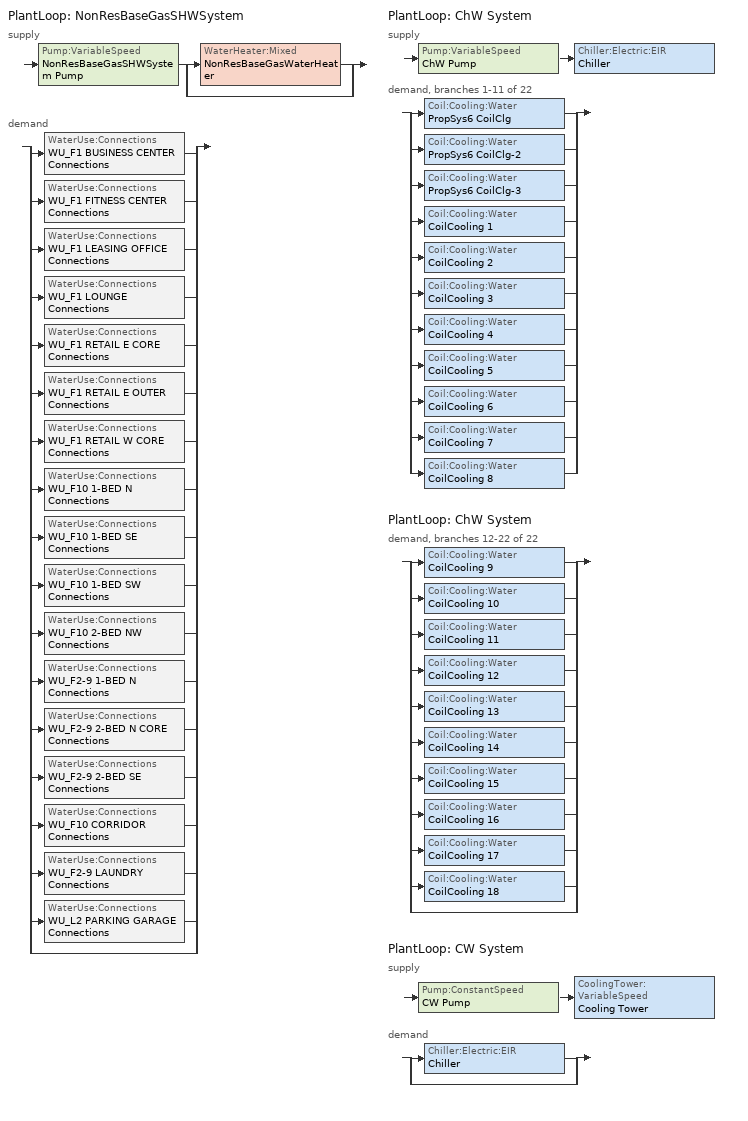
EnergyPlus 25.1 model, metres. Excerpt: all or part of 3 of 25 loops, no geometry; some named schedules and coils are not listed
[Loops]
PlantLoop 'NonResBaseGasSHWSystem'
 supply: Pump:VariableSpeed 'NonResBaseGasSHWSystem Pump' > split
  | WaterHeater:Mixed 'NonResBaseGasWaterHeater'
  | bypass
 demand: split
  | WaterUse:Connections 'WU_F1 BUSINESS CENTER Connections'
  | WaterUse:Connections 'WU_F1 FITNESS CENTER Connections'
  | WaterUse:Connections 'WU_F1 LEASING OFFICE Connections'
  | WaterUse:Connections 'WU_F1 LOUNGE Connections'
  | WaterUse:Connections 'WU_F1 RETAIL E CORE Connections'
  | WaterUse:Connections 'WU_F1 RETAIL E OUTER Connections'
  | WaterUse:Connections 'WU_F1 RETAIL W CORE Connections'
  | WaterUse:Connections 'WU_F10 1-BED N Connections'
  | WaterUse:Connections 'WU_F10 1-BED SE Connections'
  | WaterUse:Connections 'WU_F10 1-BED SW Connections'
  | WaterUse:Connections 'WU_F10 2-BED NW Connections'
  | WaterUse:Connections 'WU_F2-9 1-BED N Connections'
  | WaterUse:Connections 'WU_F2-9 2-BED N CORE Connections'
  | WaterUse:Connections 'WU_F2-9 2-BED SE Connections'
  | WaterUse:Connections 'WU_F10 CORRIDOR Connections'
  | WaterUse:Connections 'WU_F2-9 LAUNDRY Connections'
  | WaterUse:Connections 'WU_L2 PARKING GARAGE Connections'
  | bypass
PlantLoop 'ChW System'
 supply: Pump:VariableSpeed 'ChW Pump' > Chiller:Electric:EIR 'Chiller'
 demand, branches 1-11 of 22: split
  | Coil:Cooling:Water 'PropSys6 CoilClg'
  | Coil:Cooling:Water 'PropSys6 CoilClg-2'
  | Coil:Cooling:Water 'PropSys6 CoilClg-3'
  | Coil:Cooling:Water 'CoilCooling 1'
  | Coil:Cooling:Water 'CoilCooling 2'
  | Coil:Cooling:Water 'CoilCooling 3'
  | Coil:Cooling:Water 'CoilCooling 4'
  | Coil:Cooling:Water 'CoilCooling 5'
  | Coil:Cooling:Water 'CoilCooling 6'
  | Coil:Cooling:Water 'CoilCooling 7'
  | Coil:Cooling:Water 'CoilCooling 8'
PlantLoop 'ChW System'
 demand, branches 12-22 of 22: split
  | Coil:Cooling:Water 'CoilCooling 9'
  | Coil:Cooling:Water 'CoilCooling 10'
  | Coil:Cooling:Water 'CoilCooling 11'
  | Coil:Cooling:Water 'CoilCooling 12'
  | Coil:Cooling:Water 'CoilCooling 13'
  | Coil:Cooling:Water 'CoilCooling 14'
  | Coil:Cooling:Water 'CoilCooling 15'
  | Coil:Cooling:Water 'CoilCooling 16'
  | Coil:Cooling:Water 'CoilCooling 17'
  | Coil:Cooling:Water 'CoilCooling 18'
  | bypass
PlantLoop 'CW System'
 supply: Pump:ConstantSpeed 'CW Pump' > CoolingTower:VariableSpeed 'Cooling Tower'
 demand: split
  | Chiller:Electric:EIR 'Chiller'
  | bypass
[Sizing:Plant] Sizing Option=NonCoincident; Zone Timesteps in Averaging Window=1
Name | Loop Type | Design Loop Exit Temperature {C} | Loop Design Temperature Difference {deltaC} | Coincident Sizing Factor Mode
NonResBaseGasSHWSystem | Heating | 57.2222 | 44.4444
ChW System | Cooling | 6.66667 | 6.66667 | None
CW System | Condenser | 27.6667 | 5.55556 | None
[Pump:VariableSpeed] Design Maximum Flow Rate {m3/s}=Autosize; Design Power Consumption {W}=Autosize; Fraction of Motor Inefficiencies to Fluid Stream=0; Design Minimum Flow Rate {m3/s}=0; Design Power Sizing Method=PowerPerFlowPerPressure; Design Electric Power per Unit Flow Rate {W/(m3/s)}=348701.1; Design Shaft Power per Unit Flow Rate per Unit Head {W/((m3/s)-Pa)}=1.28205
Name | Design Pump Head {Pa} | Motor Efficiency | Coefficient 1 of the Part Load Performance Curve | Coefficient 2 of the Part Load Performance Curve | Coefficient 3 of the Part Load Performance Curve | Coefficient 4 of the Part Load Performance Curve | Pump Control Type | Design Minimum Flow Rate Fraction | Skin Loss Radiative Fraction
NonResBaseGasSHWSystem Pump | 179352 | 0.9 | 0 | 1 | 0 | 0 | Continuous | 0
ChW Pump | 123549 | 0.855 | 0.0273 | -0.1317 | 0.6642 | 0.4445 | Intermittent | 0.1 | 0.5
[WaterHeater:Mixed]
NonResBaseGasWaterHeater: Tank Volume {m3}=0.151416; Setpoint Temperature Schedule=SHWSystemSetpointTemp130; Deadband Temperature Difference {deltaC}=2; Maximum Temperature Limit {C}=82; Heater Control Type=Cycle; Heater Maximum Capacity {W}=10861.7; Heater Minimum Capacity {W}=0; Heater Ignition Minimum Flow Rate {m3/s}=0; Heater Ignition Delay {s}=0; Heater Fuel Type=NaturalGas; Heater Thermal Efficiency=0.8; Off Cycle Parasitic Fuel Consumption Rate {W}=0; Off Cycle Parasitic Heat Fraction to Tank=0; On Cycle Parasitic Fuel Consumption Rate {W}=0; On Cycle Parasitic Heat Fraction to Tank=0; Ambient Temperature Indicator=Schedule; Ambient Temperature Schedule=WaterHeaterAmbientTemp; Off Cycle Loss Coefficient to Ambient Temperature {W/K}=6.4121; Off Cycle Loss Fraction to Zone=1; On Cycle Loss Coefficient to Ambient Temperature {W/K}=6.4121; On Cycle Loss Fraction to Zone=1; Use Side Effectiveness=1; Source Side Effectiveness=1; Use Side Design Flow Rate {m3/s}=autosize; Source Side Design Flow Rate {m3/s}=autosize; Indirect Water Heating Recovery Time {hr}=1.5; Source Side Flow Control Mode=IndirectHeatPrimarySetpoint
[PlantLoop] Fluid Type=Water; Maximum Loop Temperature {C}=100; Minimum Loop Temperature {C}=0; Maximum Loop Flow Rate {m3/s}=Autosize; Minimum Loop Flow Rate {m3/s}=0; Plant Loop Volume {m3}=Autocalculate; Load Distribution Scheme=Optimal; Plant Loop Demand Calculation Scheme=SingleSetpoint
Name | Plant Equipment Operation Scheme | Common Pipe Simulation | Pressure Simulation Type | Loop Circulation Time {minutes}
NonResBaseGasSHWSystem | NonResBaseGasSHWSystem Operation Schemes | None | None | 2
ChW System | ChW System Operation Schemes
CW System | CW System Operation Schemes
[PlantEquipmentList]
NonResBaseGasSHWSystem Equipment List: NonResBaseGasWaterHeater
ChW System Cooling Equipment List: Chiller
CW System Cooling Equipment List: Cooling Tower
[PlantEquipmentOperation:HeatingLoad]
NonResBaseGasSHWSystem Heating Operation Scheme: Load Range 1 Lower Limit {W}=0; Load Range 1 Upper Limit {W}=1000000000; Range 1 Equipment List=NonResBaseGasSHWSystem Equipment List
[PlantEquipmentOperationSchemes] Control Scheme 1 Schedule=Always On Discrete
Name | Control Scheme 1
NonResBaseGasSHWSystem Operation Schemes | NonResBaseGasSHWSystem Heating Operation Scheme
ChW System Operation Schemes | ChW System Cooling Operation Scheme
CW System Operation Schemes | CW System Cooling Operation Scheme
[SetpointManager:Scheduled] Control Variable=Temperature
Name | Schedule | Setpoint Node or NodeList
NonResBaseGasSHWSystem SPM Scheduled | TargetSHWTemp130 | NonResBaseGasSHWSystem Supply Mixer Outlet Node
Setpoint Manager Scheduled 1 | BaseCWSystemTemp | CW System Supply Mixer Outlet Node
[WaterUse:Equipment] Target Temperature Schedule=TargetSHWTemp130
Name | Peak Flow Rate {m3/s} | Flow Rate Fraction Schedule | Zone
WU_F1 BUSINESS CENTER | 6.06032e-06 | ApartmentHighRiseResidentialCommonServiceHotWater | F1_BUSINESS_CENTER
WU_F1 FITNESS CENTER | 3.18005e-06 | ApartmentHighRiseResidentialCommonServiceHotWater | F1_FITNESS_CENTER
WU_F1 LEASING OFFICE | 3.40725e-07 | ApartmentHighRiseResidentialCommonServiceHotWater | F1_LEASING_OFFICE
WU_F1 LOUNGE | 1.93929e-05 | ApartmentHighRiseResidentialCommonServiceHotWater | F1_LOUNGE
WU_F1 RETAIL E CORE | 1.00145e-05 | ApartmentHighRiseRetailServiceHotWater | F1_RETAIL_E_CORE
WU_F1 RETAIL E OUTER | 5.00721e-06 | ApartmentHighRiseRetailServiceHotWater | F1_RETAIL_E_OUTER
WU_F1 RETAIL W CORE | 1.00145e-05 | ApartmentHighRiseRetailServiceHotWater | F1_RETAIL_W_CORE
WU_F10 1-BED N | 1.47645e-06 | ApartmentHighRiseResidentialLivingServiceHotWater | F10_1_BED_N
WU_F10 1-BED SE | 1.47645e-06 | ApartmentHighRiseResidentialLivingServiceHotWater | F10_1_BED_SE
WU_F10 1-BED SW | 1.47645e-06 | ApartmentHighRiseResidentialLivingServiceHotWater | F10_1_BED_SW
WU_F10 2-BED NW | 1.02217e-06 | ApartmentHighRiseResidentialLivingServiceHotWater | F10_2_BED_NW
WU_F2-9 1-BED N | 1.18116e-05 | ApartmentHighRiseResidentialLivingServiceHotWater | F2_9_1_BED_N
WU_F2-9 2-BED N CORE | 8.17732e-06 | ApartmentHighRiseResidentialLivingServiceHotWater | F2_9_2_BED_N_CORE
WU_F2-9 2-BED SE | 8.17732e-06 | ApartmentHighRiseResidentialLivingServiceHotWater | F2_9_2_BED_SE
WU_F10 CORRIDOR | 2.27147e-06 | ApartmentHighRiseResidentialCommonServiceHotWater | F10_CORRIDOR
WU_F2-9 LAUNDRY | 2.7258e-06 | ApartmentHighRiseResidentialCommonServiceHotWater | F2_9_LAUNDRY
WU_L2 PARKING GARAGE | 1.18684e-05 | ApartmentHighRiseResidentialCommonServiceHotWater | L2_PARKING_GARAGE
[WaterUse:Connections] Drain Water Heat Exchanger Type=None; Drain Water Heat Exchanger Destination=Plant
Name | Water Use Equipment 1
WU_F1 BUSINESS CENTER Connections | WU_F1 BUSINESS CENTER
WU_F1 FITNESS CENTER Connections | WU_F1 FITNESS CENTER
WU_F1 LEASING OFFICE Connections | WU_F1 LEASING OFFICE
WU_F1 LOUNGE Connections | WU_F1 LOUNGE
WU_F1 RETAIL E CORE Connections | WU_F1 RETAIL E CORE
WU_F1 RETAIL E OUTER Connections | WU_F1 RETAIL E OUTER
WU_F1 RETAIL W CORE Connections | WU_F1 RETAIL W CORE
WU_F10 1-BED N Connections | WU_F10 1-BED N
WU_F10 1-BED SE Connections | WU_F10 1-BED SE
WU_F10 1-BED SW Connections | WU_F10 1-BED SW
WU_F10 2-BED NW Connections | WU_F10 2-BED NW
WU_F2-9 1-BED N Connections | WU_F2-9 1-BED N
WU_F2-9 2-BED N CORE Connections | WU_F2-9 2-BED N CORE
WU_F2-9 2-BED SE Connections | WU_F2-9 2-BED SE
WU_F10 CORRIDOR Connections | WU_F10 CORRIDOR
WU_F2-9 LAUNDRY Connections | WU_F2-9 LAUNDRY
WU_L2 PARKING GARAGE Connections | WU_L2 PARKING GARAGE
[ZoneHVAC:FourPipeFanCoil] Availability Schedule=AllOnHVACAvail; Capacity Control Method=CyclingFan; Maximum Supply Air Flow Rate {m3/s}=Autosize; Low Speed Supply Air Flow Ratio=1; Medium Speed Supply Air Flow Ratio=1; Maximum Outdoor Air Flow Rate {m3/s}=0; Maximum Cold Water Flow Rate {m3/s}=Autosize; Maximum Hot Water Flow Rate {m3/s}=Autosize; Supply Air Fan Operating Mode Schedule=Always Off Discrete; Minimum Supply Air Temperature in Cooling Mode {C}=Autosize; Maximum Supply Air Temperature in Heating Mode {C}=Autosize
Name | Supply Air Fan | Cooling Coil | Heating Coil
ZnSys F10 1-Bed N | Fan 16 | CoilCooling 10 | CoilHtg 10
ZnSys F10 1-Bed SE | Fan 17 | CoilCooling 11 | CoilHtg 11
ZnSys F10 1-Bed SW | Fan 18 | CoilCooling 12 | CoilHtg 12
ZnSys F10 2-Bed N Core | Fan 19 | CoilCooling 13 | CoilHtg 13
ZnSys F10 2-Bed NE | Fan 20 | CoilCooling 14 | CoilHtg 14
ZnSys F10 2-Bed NW | Fan 21 | CoilCooling 15 | CoilHtg 15
ZnSys F10 2-Bed SE | Fan 22 | CoilCooling 16 | CoilHtg 16
ZnSys F10 2-Bed SW | Fan 23 | CoilCooling 17 | CoilHtg 17
ZnSys F10 Studio N | Fan 26 | CoilCooling 18 | CoilHtg 18
ZnSys F2-9 1-Bed N | Fan 1 | CoilCooling 1 | CoilHtg 1
ZnSys F2-9 1-Bed SE | Fan 6 | CoilCooling 2 | CoilHtg 2
ZnSys F2-9 1-Bed SW | Fan 7 | CoilCooling 3 | CoilHtg 3
ZnSys F2-9 2-Bed N Core | Fan 8 | CoilCooling 4 | CoilHtg 4
ZnSys F2-9 2-Bed NE | Fan 9 | CoilCooling 5 | CoilHtg 5
ZnSys F2-9 2-Bed NW | Fan 10 | CoilCooling 6 | CoilHtg 6
ZnSys F2-9 2-Bed SE | Fan 11 | CoilCooling 7 | CoilHtg 7
ZnSys F2-9 2-Bed SW | Fan 12 | CoilCooling 8 | CoilHtg 8
ZnSys F2-9 Studio N | Fan 15 | CoilCooling 9 | CoilHtg 9
[Fan:OnOff] Availability Schedule=Always On Discrete; Fan Total Efficiency=0.59; Pressure Rise {Pa}=911.98; Maximum Flow Rate {m3/s}=Autosize; Motor Efficiency=0.9; Motor In Airstream Fraction=1
Name | Fan Power Ratio Function of Speed Ratio Curve | Fan Efficiency Ratio Function of Speed Ratio Curve
Fan 16 | Fan On Off Power Curve 9 | Fan On Off Efficiency Curve 9
Fan 17 | Fan On Off Power Curve 10 | Fan On Off Efficiency Curve 10
Fan 18 | Fan On Off Power Curve 11 | Fan On Off Efficiency Curve 11
Fan 19 | Fan On Off Power Curve 12 | Fan On Off Efficiency Curve 12
Fan 20 | Fan On Off Power Curve 13 | Fan On Off Efficiency Curve 13
Fan 21 | Fan On Off Power Curve 14 | Fan On Off Efficiency Curve 14
Fan 22 | Fan On Off Power Curve 15 | Fan On Off Efficiency Curve 15
Fan 23 | Fan On Off Power Curve 16 | Fan On Off Efficiency Curve 16
Fan 26 | Fan On Off Power Curve 17 | Fan On Off Efficiency Curve 17
Fan 1 | Fan On Off Power Curve | Fan On Off Efficiency Curve
Fan 6 | Fan On Off Power Curve 1 | Fan On Off Efficiency Curve 1
Fan 7 | Fan On Off Power Curve 2 | Fan On Off Efficiency Curve 2
Fan 8 | Fan On Off Power Curve 3 | Fan On Off Efficiency Curve 3
Fan 9 | Fan On Off Power Curve 4 | Fan On Off Efficiency Curve 4
Fan 10 | Fan On Off Power Curve 5 | Fan On Off Efficiency Curve 5
Fan 11 | Fan On Off Power Curve 6 | Fan On Off Efficiency Curve 6
Fan 12 | Fan On Off Power Curve 7 | Fan On Off Efficiency Curve 7
Fan 15 | Fan On Off Power Curve 8 | Fan On Off Efficiency Curve 8
[Coil:Cooling:Water] Availability Schedule=Always On Discrete; Design Water Flow Rate {m3/s}=Autosize; Design Air Flow Rate {m3/s}=Autosize; Design Inlet Water Temperature {C}=Autosize; Design Inlet Air Temperature {C}=Autosize; Design Outlet Air Temperature {C}=Autosize; Design Inlet Air Humidity Ratio {kgWater/kgDryAir}=Autosize; Design Outlet Air Humidity Ratio {kgWater/kgDryAir}=Autosize; Type of Analysis=DetailedAnalysis; Heat Exchanger Configuration=CrossFlow
CoilCooling 10; CoilCooling 11; CoilCooling 12; CoilCooling 13; CoilCooling 14; CoilCooling 15; CoilCooling 16; CoilCooling 17; CoilCooling 18; CoilCooling 1; CoilCooling 2; CoilCooling 3; CoilCooling 4; CoilCooling 5; CoilCooling 6; CoilCooling 7; CoilCooling 8; CoilCooling 9
[Pump:ConstantSpeed]
CW Pump: Design Flow Rate {m3/s}=Autosize; Design Pump Head {Pa}=134508; Design Power Consumption {W}=Autosize; Motor Efficiency=0.895; Fraction of Motor Inefficiencies to Fluid Stream=0; Pump Control Type=Intermittent; Design Power Sizing Method=PowerPerFlowPerPressure; Design Electric Power per Unit Flow Rate {W/(m3/s)}=348701.1; Design Shaft Power per Unit Flow Rate per Unit Head {W/((m3/s)-Pa)}=1.28205
[Chiller:Electric:EIR]
Chiller: Reference Capacity {W}=autosize; Reference COP {W/W}=5.504; Reference Leaving Chilled Water Temperature {C}=6.67; Reference Entering Condenser Fluid Temperature {C}=27.6667; Reference Chilled Water Flow Rate {m3/s}=autosize; Reference Condenser Fluid Flow Rate {m3/s}=Autosize; Cooling Capacity Function of Temperature Curve=ACM2013_ChlrWtr_Centrifugal_PathB_300to600ton_CAPFT; Electric Input to Cooling Output Ratio Function of Temperature Curve=ACM_2013_ChlrWtr_Centrifugal_PathB_300to600ton_EIRFT; Electric Input to Cooling Output Ratio Function of Part Load Ratio Curve=ACM_2013_ChlrWtr_Centrifugal_PathB_300to600ton_EIRFPLR; Minimum Part Load Ratio=0.15; Maximum Part Load Ratio=1; Optimum Part Load Ratio=1; Minimum Unloading Ratio=0.15; Condenser Type=WaterCooled; Condenser Fan Power Ratio {W/W}=0; Fraction of Compressor Electric Consumption Rejected by Condenser=1; Leaving Chilled Water Lower Temperature Limit {C}=2; Chiller Flow Mode=LeavingSetpointModulated; Sizing Factor=1; Basin Heater Capacity {W/K}=0; Basin Heater Setpoint Temperature {C}=10; Condenser Heat Recovery Relative Capacity Fraction=1
[CoolingTower:VariableSpeed]
Cooling Tower: Model Type=CoolToolsCrossFlow; Design Inlet Air Wet-Bulb Temperature {C}=22.1111; Design Approach Temperature {deltaC}=5.55556; Design Range Temperature {deltaC}=5.55556; Design Water Flow Rate {m3/s}=Autosize; Design Air Flow Rate {m3/s}=Autosize; Design Fan Power {W}=Autosize; Fan Power Ratio Function of Air Flow Rate Ratio Curve=Cooling Tower Variable Speed 1 Fan Power Ratio Curve; Minimum Air Flow Rate Ratio=0.5; Fraction of Tower Capacity in Free Convection Regime=0.125; Basin Heater Capacity {W/K}=0; Basin Heater Setpoint Temperature {C}=2; Evaporation Loss Mode=SaturatedExit; Evaporation Loss Factor {percent/K}=0.2; Drift Loss Percent {percent}=0.008; Blowdown Calculation Mode=ConcentrationRatio; Blowdown Concentration Ratio=3; Number of Cells=1; Sizing Factor=1
[PlantEquipmentOperation:CoolingLoad] Load Range 1 Lower Limit {W}=0; Load Range 1 Upper Limit {W}=1000000000
Name | Range 1 Equipment List
ChW System Cooling Operation Scheme | ChW System Cooling Equipment List
CW System Cooling Operation Scheme | CW System Cooling Equipment List
[SetpointManager:OutdoorAirReset]
Setpoint Manager Outdoor Air Reset 1: Control Variable=Temperature; Setpoint at Outdoor Low Temperature {C}=8.88889; Outdoor Low Temperature {C}=15.5556; Setpoint at Outdoor High Temperature {C}=6.66667; Outdoor High Temperature {C}=26.6667; Setpoint Node or NodeList=ChW System Supply Mixer Outlet Node
[Schedule:Day:Hourly]
SHWSystemSetpointTemp130Daily: 54.4, 54.4, 54.4, 54.4, 54.4, 54.4, 54.4, 54.4, 54.4, 54.4, 54.4, 54.4, 54.4, 54.4, 54.4, 54.4, 54.4, 54.4, 54.4, 54.4, 54.4, 54.4, 54.4, 54.4
[Schedule:Week:Daily]
AllOnHVACAvailWk: AllOnHVACAvailDay, AllOnHVACAvailDay, AllOnHVACAvailDay, AllOnHVACAvailDay, AllOnHVACAvailDay, AllOnHVACAvailDay, AllOnHVACAvailDay, AllOnHVACAvailDay, AllOnHVACAvailDay, AllOnHVACAvailDay, AllOnHVACAvailDay, AllOnHVACAvailDay
WaterHeaterAmbientTempWk: WaterHeaterAmbientTempDaily, WaterHeaterAmbientTempDaily, WaterHeaterAmbientTempDaily, WaterHeaterAmbientTempDaily, WaterHeaterAmbientTempDaily, WaterHeaterAmbientTempDaily, WaterHeaterAmbientTempDaily, WaterHeaterAmbientTempDaily, WaterHeaterAmbientTempDaily, WaterHeaterAmbientTempDaily, WaterHeaterAmbientTempDaily, WaterHeaterAmbientTempDaily
SHWSystemSetpointTemp130Wk: SHWSystemSetpointTemp130Daily, SHWSystemSetpointTemp130Daily, SHWSystemSetpointTemp130Daily, SHWSystemSetpointTemp130Daily, SHWSystemSetpointTemp130Daily, SHWSystemSetpointTemp130Daily, SHWSystemSetpointTemp130Daily, SHWSystemSetpointTemp130Daily, SHWSystemSetpointTemp130Daily, SHWSystemSetpointTemp130Daily, SHWSystemSetpointTemp130Daily, SHWSystemSetpointTemp130Daily
TargetSHWTemp130Wk: TargetSHWTemp130Daily, TargetSHWTemp130Daily, TargetSHWTemp130Daily, TargetSHWTemp130Daily, TargetSHWTemp130Daily, TargetSHWTemp130Daily, TargetSHWTemp130Daily, TargetSHWTemp130Daily, TargetSHWTemp130Daily, TargetSHWTemp130Daily, TargetSHWTemp130Daily, TargetSHWTemp130Daily
BaseCWSystemTempWk: BaseCWSystemTempDaily, BaseCWSystemTempDaily, BaseCWSystemTempDaily, BaseCWSystemTempDaily, BaseCWSystemTempDaily, BaseCWSystemTempDaily, BaseCWSystemTempDaily, BaseCWSystemTempDaily, BaseCWSystemTempDaily, BaseCWSystemTempDaily, BaseCWSystemTempDaily, BaseCWSystemTempDaily
ApartmentHighRiseResidentialCommonServiceHotWaterWk: ApartmentHighRiseResidentialCommonServiceHotWaterSun, ApartmentHighRiseResidentialCommonServiceHotWaterWD, ApartmentHighRiseResidentialCommonServiceHotWaterWD, ApartmentHighRiseResidentialCommonServiceHotWaterWD, ApartmentHighRiseResidentialCommonServiceHotWaterWD, ApartmentHighRiseResidentialCommonServiceHotWaterWD, ApartmentHighRiseResidentialCommonServiceHotWaterSat, ApartmentHighRiseResidentialCommonServiceHotWaterSun, ApartmentHighRiseResidentialCommonServiceHotWaterWD, ApartmentHighRiseResidentialCommonServiceHotWaterWD, ApartmentHighRiseResidentialCommonServiceHotWaterSun, ApartmentHighRiseResidentialCommonServiceHotWaterSun
ApartmentHighRiseResidentialLivingServiceHotWaterWk: ApartmentHighRiseResidentialLivingServiceHotWaterSun, ApartmentHighRiseResidentialLivingServiceHotWaterWD, ApartmentHighRiseResidentialLivingServiceHotWaterWD, ApartmentHighRiseResidentialLivingServiceHotWaterWD, ApartmentHighRiseResidentialLivingServiceHotWaterWD, ApartmentHighRiseResidentialLivingServiceHotWaterWD, ApartmentHighRiseResidentialLivingServiceHotWaterSat, ApartmentHighRiseResidentialLivingServiceHotWaterSun, ApartmentHighRiseResidentialLivingServiceHotWaterWD, ApartmentHighRiseResidentialLivingServiceHotWaterWD, ApartmentHighRiseResidentialLivingServiceHotWaterSun, ApartmentHighRiseResidentialLivingServiceHotWaterSun
ApartmentHighRiseRetailServiceHotWaterWk: ApartmentHighRiseRetailServiceHotWaterSun, ApartmentHighRiseRetailServiceHotWaterWD, ApartmentHighRiseRetailServiceHotWaterWD, ApartmentHighRiseRetailServiceHotWaterWD, ApartmentHighRiseRetailServiceHotWaterWD, ApartmentHighRiseRetailServiceHotWaterWD, ApartmentHighRiseRetailServiceHotWaterSat, ApartmentHighRiseRetailServiceHotWaterSun, ApartmentHighRiseRetailServiceHotWaterWD, ApartmentHighRiseRetailServiceHotWaterWD, ApartmentHighRiseRetailServiceHotWaterSun, ApartmentHighRiseRetailServiceHotWaterSun
[Schedule:Year]
AllOnHVACAvail: AllOnHVACAvailWk, 1, 1, 12, 31
WaterHeaterAmbientTemp: WaterHeaterAmbientTempWk, 1, 1, 12, 31
SHWSystemSetpointTemp130: SHWSystemSetpointTemp130Wk, 1, 1, 12, 31
TargetSHWTemp130: TargetSHWTemp130Wk, 1, 1, 12, 31
BaseCWSystemTemp: BaseCWSystemTempWk, 1, 1, 12, 31
ApartmentHighRiseResidentialCommonServiceHotWater: ApartmentHighRiseResidentialCommonServiceHotWaterWk, 1, 1, 12, 31
ApartmentHighRiseResidentialLivingServiceHotWater: ApartmentHighRiseResidentialLivingServiceHotWaterWk, 1, 1, 12, 31
ApartmentHighRiseRetailServiceHotWater: ApartmentHighRiseRetailServiceHotWaterWk, 1, 1, 12, 31
[Schedule:Constant]
Name | Hourly Value
Always On Discrete | 1
Always Off Discrete | 0
[Curve:Quadratic]
ACM_2013_ChlrWtr_Centrifugal_PathB_300to600ton_EIRFPLR: Coefficient1 Constant=0.055483; Coefficient2 x=0.451866; Coefficient3 x**2=0.488242; Minimum Value of x=0.1; Maximum Value of x=100; Minimum Curve Output=0.11
[Curve:Cubic] Maximum Value of x=1
Name | Coefficient1 Constant | Coefficient2 x | Coefficient3 x**2 | Coefficient4 x**3 | Minimum Value of x
Fan On Off Efficiency Curve 9; Fan On Off Efficiency Curve 10; Fan On Off Efficiency Curve 11; Fan On Off Efficiency Curve 12; Fan On Off Efficiency Curve 13; Fan On Off Efficiency Curve 14; Fan On Off Efficiency Curve 15; Fan On Off Efficiency Curve 16; Fan On Off Efficiency Curve 17; Fan On Off Efficiency Curve; Fan On Off Efficiency Curve 1; Fan On Off Efficiency Curve 2; Fan On Off Efficiency Curve 3; Fan On Off Efficiency Curve 4; Fan On Off Efficiency Curve 5; Fan On Off Efficiency Curve 6; Fan On Off Efficiency Curve 7; Fan On Off Efficiency Curve 8 | 1 | 0 | 0 | 0 | 0
Cooling Tower Variable Speed 1 Fan Power Ratio Curve | -0.0093 | 0.0512 | -0.0838 | 1.0419 | 0.15
[Curve:Exponent] Coefficient1 Constant=1; Coefficient2 Constant=0; Coefficient3 Constant=0; Minimum Value of x=0; Maximum Value of x=1
Fan On Off Power Curve 9; Fan On Off Power Curve 10; Fan On Off Power Curve 11; Fan On Off Power Curve 12; Fan On Off Power Curve 13; Fan On Off Power Curve 14; Fan On Off Power Curve 15; Fan On Off Power Curve 16; Fan On Off Power Curve 17; Fan On Off Power Curve; Fan On Off Power Curve 1; Fan On Off Power Curve 2; Fan On Off Power Curve 3; Fan On Off Power Curve 4; Fan On Off Power Curve 5; Fan On Off Power Curve 6; Fan On Off Power Curve 7; Fan On Off Power Curve 8
[Curve:Biquadratic] Minimum Value of x=4.44; Maximum Value of x=12.22; Minimum Value of y=15.56; Maximum Value of y=29.44
Name | Coefficient1 Constant | Coefficient2 x | Coefficient3 x**2 | Coefficient4 y | Coefficient5 y**2 | Coefficient6 x*y | Minimum Curve Output | Maximum Curve Output
ACM_2013_ChlrWtr_Centrifugal_PathB_300to600ton_EIRFT | 0.756376 | -.015019 | 0.000156 | 0.00246 | 0.000515 | -.000687 | 0.63 | 1.12
ACM2013_ChlrWtr_Centrifugal_PathB_300to600ton_CAPFT | 1.35608 | 0.04875 | -.000888 | -.014525 | -.000286 | -.00004 | 0.87 | 1.52
